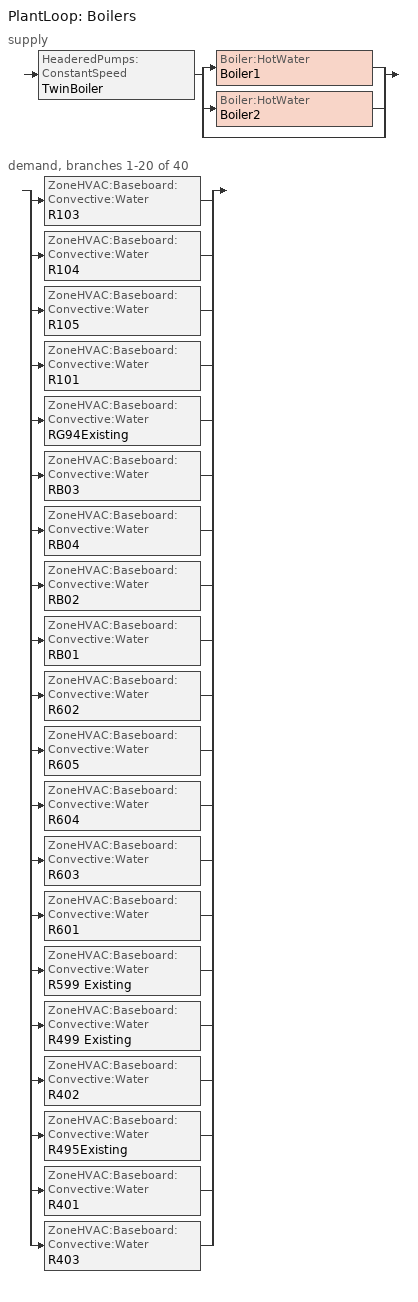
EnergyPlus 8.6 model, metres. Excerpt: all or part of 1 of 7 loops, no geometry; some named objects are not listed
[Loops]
PlantLoop 'Boilers'
 supply: HeaderedPumps:ConstantSpeed 'TwinBoiler' > split
  | Boiler:HotWater 'Boiler1'
  | Boiler:HotWater 'Boiler2'
  | bypass
 demand, branches 1-20 of 40: split
  | ZoneHVAC:Baseboard:Convective:Water 'R103'
  | ZoneHVAC:Baseboard:Convective:Water 'R104'
  | ZoneHVAC:Baseboard:Convective:Water 'R105'
  | ZoneHVAC:Baseboard:Convective:Water 'R101'
  | ZoneHVAC:Baseboard:Convective:Water 'RG94Existing'
  | ZoneHVAC:Baseboard:Convective:Water 'RB03'
  | ZoneHVAC:Baseboard:Convective:Water 'RB04'
  | ZoneHVAC:Baseboard:Convective:Water 'RB02'
  | ZoneHVAC:Baseboard:Convective:Water 'RB01'
  | ZoneHVAC:Baseboard:Convective:Water 'R602'
  | ZoneHVAC:Baseboard:Convective:Water 'R605'
  | ZoneHVAC:Baseboard:Convective:Water 'R604'
  | ZoneHVAC:Baseboard:Convective:Water 'R603'
  | ZoneHVAC:Baseboard:Convective:Water 'R601'
  | ZoneHVAC:Baseboard:Convective:Water 'R599 Existing'
  | ZoneHVAC:Baseboard:Convective:Water 'R499 Existing'
  | ZoneHVAC:Baseboard:Convective:Water 'R402'
  | ZoneHVAC:Baseboard:Convective:Water 'R495Existing'
  | ZoneHVAC:Baseboard:Convective:Water 'R401'
  | ZoneHVAC:Baseboard:Convective:Water 'R403'
[DesignSpecification:OutdoorAir]
DesignOutdoorAir_Office; DesignOutdoorAir_Circulation: Sum, 0, 0, 0, 4, OutAirFlowRateSched
DesignOutdoorAir_Lavatory; DesignOutdoorAir_Server: Sum, 0, 0, 0, 10, OutAirFlowRateSched
[DesignSpecification:ZoneAirDistribution]
Thermal Zone: 107 Disabled WC Design Spec Zone Air Dist; Thermal Zone: 108 Shower Design Spec Zone Air Dist; Thermal Zone: 109 Male WC Design Spec Zone Air Dist; Thermal Zone: 111 Female WC Design Spec Zone Air Dist; Thermal Zone: 414 Office Design Spec Zone Air Dist; Thermal Zone: 415 Office Design Spec Zone Air Dist; Thermal Zone: 495 Lift Core Design Spec Zone Air Dist; Thermal Zone: 497C Circ Design Spec Zone Air Dist; Thermal Zone: 499 Lift Core Design Spec Zone Air Dist; Thermal Zone: 599 Stair B Design Spec Zone Air Dist; Thermal Zone: 607 Female WC Design Spec Zone Air Dist; Thermal Zone: 608 Male WC Design Spec Zone Air Dist; Thermal Zone: 609 Shower Design Spec Zone Air Dist; Thermal Zone: 610 Disabled WC Design Spec Zone Air Dist; Thermal Zone: 692 Circulation Design Spec Zone Air Dist; Thermal Zone: G94 Lift Core Design Spec Zone Air Dist; Thermal Zone: LG18 Male WC Design Spec Zone Air Dist; Thermal Zone: LG19 Female WC Design Spec Zone Air Dist; Thermal Zone: LG20 Shower Design Spec Zone Air Dist; Thermal Zone: LG98 Circulation Design Spec Zone Air Dist: 1, 1
[Sizing:Zone]
Thermal Zone: 107 Disabled WC: SupplyAirTemperature, 14, 11.11, SupplyAirTemperature, 40, 11.11, 0.0085, 0.008, DesignOutdoorAir_Lavatory, , , DesignDay, 0, 0.000762, 0, 0, DesignDay, 0, 0.002032, 0.141576, 0.3, Thermal Zone: 107 Disabled WC Design Spec Zone Air Dist, No
Thermal Zone: 108 Shower: SupplyAirTemperature, 14, 11.11, SupplyAirTemperature, 40, 11.11, 0.0085, 0.008, DesignOutdoorAir_Server, , , DesignDay, 0, 0.000762, 0, 0, DesignDay, 0, 0.002032, 0.141576, 0.3, Thermal Zone: 108 Shower Design Spec Zone Air Dist, No
Thermal Zone: 109 Male WC: SupplyAirTemperature, 14, 11.11, SupplyAirTemperature, 40, 11.11, 0.0085, 0.008, DesignOutdoorAir_Lavatory, , , DesignDay, 0, 0.000762, 0, 0, DesignDay, 0, 0.002032, 0.141576, 0.3, Thermal Zone: 109 Male WC Design Spec Zone Air Dist, No
Thermal Zone: 111 Female WC: SupplyAirTemperature, 14, 11.11, SupplyAirTemperature, 40, 11.11, 0.0085, 0.008, DesignOutdoorAir_Lavatory, , , DesignDay, 0, 0.000762, 0, 0, DesignDay, 0, 0.002032, 0.141576, 0.3, Thermal Zone: 111 Female WC Design Spec Zone Air Dist, No
Thermal Zone: 414 Office: SupplyAirTemperature, 14, 11.11, SupplyAirTemperature, 40, 11.11, 0.0085, 0.008, DesignOutdoorAir_Office, , , DesignDay, 0, 0.000762, 0, 0, DesignDay, 0, 0.002032, 0.141576, 0.3, Thermal Zone: 414 Office Design Spec Zone Air Dist, No
Thermal Zone: 415 Office: SupplyAirTemperature, 14, 11.11, SupplyAirTemperature, 40, 11.11, 0.0085, 0.008, DesignOutdoorAir_Office, , , DesignDay, 0, 0.000762, 0, 0, DesignDay, 0, 0.002032, 0.141576, 0.3, Thermal Zone: 415 Office Design Spec Zone Air Dist, No
Thermal Zone: 495 Lift Core: SupplyAirTemperature, 14, 11.11, SupplyAirTemperature, 40, 11.11, 0.0085, 0.008, DesignOutdoorAir_Circulation, , , DesignDay, 0, 0.000762, 0, 0, DesignDay, 0, 0.002032, 0.141576, 0.3, Thermal Zone: 495 Lift Core Design Spec Zone Air Dist, No
Thermal Zone: 497C Circ: SupplyAirTemperature, 14, 11.11, SupplyAirTemperature, 40, 11.11, 0.0085, 0.008, DesignOutdoorAir_Circulation, , , DesignDay, 0, 0.000762, 0, 0, DesignDay, 0, 0.002032, 0.141576, 0.3, Thermal Zone: 497C Circ Design Spec Zone Air Dist, No
Thermal Zone: 499 Lift Core: SupplyAirTemperature, 14, 11.11, SupplyAirTemperature, 40, 11.11, 0.0085, 0.008, DesignOutdoorAir_Circulation, , , DesignDay, 0, 0.000762, 0, 0, DesignDay, 0, 0.002032, 0.141576, 0.3, Thermal Zone: 499 Lift Core Design Spec Zone Air Dist, No
Thermal Zone: 599 Stair B: SupplyAirTemperature, 14, 11.11, SupplyAirTemperature, 40, 11.11, 0.0085, 0.008, DesignOutdoorAir_Circulation, , , DesignDay, 0, 0.000762, 0, 0, DesignDay, 0, 0.002032, 0.141576, 0.3, Thermal Zone: 599 Stair B Design Spec Zone Air Dist, No
Thermal Zone: 607 Female WC: SupplyAirTemperature, 14, 11.11, SupplyAirTemperature, 40, 11.11, 0.0085, 0.008, DesignOutdoorAir_Lavatory, , , DesignDay, 0, 0.000762, 0, 0, DesignDay, 0, 0.002032, 0.141576, 0.3, Thermal Zone: 607 Female WC Design Spec Zone Air Dist, No
Thermal Zone: 608 Male WC: SupplyAirTemperature, 14, 11.11, SupplyAirTemperature, 40, 11.11, 0.0085, 0.008, DesignOutdoorAir_Lavatory, , , DesignDay, 0, 0.000762, 0, 0, DesignDay, 0, 0.002032, 0.141576, 0.3, Thermal Zone: 608 Male WC Design Spec Zone Air Dist, No
Thermal Zone: 609 Shower: SupplyAirTemperature, 14, 11.11, SupplyAirTemperature, 40, 11.11, 0.0085, 0.008, DesignOutdoorAir_Server, , , DesignDay, 0, 0.000762, 0, 0, DesignDay, 0, 0.002032, 0.141576, 0.3, Thermal Zone: 609 Shower Design Spec Zone Air Dist, No
Thermal Zone: 610 Disabled WC: SupplyAirTemperature, 14, 11.11, SupplyAirTemperature, 40, 11.11, 0.0085, 0.008, DesignOutdoorAir_Lavatory, , , DesignDay, 0, 0.000762, 0, 0, DesignDay, 0, 0.002032, 0.141576, 0.3, Thermal Zone: 610 Disabled WC Design Spec Zone Air Dist, No
Thermal Zone: 692 Circulation: SupplyAirTemperature, 14, 11.11, SupplyAirTemperature, 40, 11.11, 0.0085, 0.008, DesignOutdoorAir_Circulation, , , DesignDay, 0, 0.000762, 0, 0, DesignDay, 0, 0.002032, 0.141576, 0.3, Thermal Zone: 692 Circulation Design Spec Zone Air Dist, No
Thermal Zone: G94 Lift Core: SupplyAirTemperature, 14, 11.11, SupplyAirTemperature, 40, 11.11, 0.0085, 0.008, DesignOutdoorAir_Circulation, , , DesignDay, 0, 0.000762, 0, 0, DesignDay, 0, 0.002032, 0.141576, 0.3, Thermal Zone: G94 Lift Core Design Spec Zone Air Dist, No
Thermal Zone: LG18 Male WC: SupplyAirTemperature, 14, 11.11, SupplyAirTemperature, 40, 11.11, 0.0085, 0.008, DesignOutdoorAir_Lavatory, , , DesignDay, 0, 0.000762, 0, 0, DesignDay, 0, 0.002032, 0.141576, 0.3, Thermal Zone: LG18 Male WC Design Spec Zone Air Dist, No
Thermal Zone: LG19 Female WC: SupplyAirTemperature, 14, 11.11, SupplyAirTemperature, 40, 11.11, 0.0085, 0.008, DesignOutdoorAir_Lavatory, , , DesignDay, 0, 0.000762, 0, 0, DesignDay, 0, 0.002032, 0.141576, 0.3, Thermal Zone: LG19 Female WC Design Spec Zone Air Dist, No
Thermal Zone: LG20 Shower: SupplyAirTemperature, 14, 11.11, SupplyAirTemperature, 40, 11.11, 0.0085, 0.008, DesignOutdoorAir_Server, , , DesignDay, 0, 0.000762, 0, 0, DesignDay, 0, 0.002032, 0.141576, 0.3, Thermal Zone: LG20 Shower Design Spec Zone Air Dist, No
Thermal Zone: LG98 Circulation: SupplyAirTemperature, 14, 11.11, SupplyAirTemperature, 40, 11.11, 0.0085, 0.008, DesignOutdoorAir_Circulation, , , DesignDay, 0, 0.000762, 0, 0, DesignDay, 0, 0.002032, 0.141576, 0.3, Thermal Zone: LG98 Circulation Design Spec Zone Air Dist, No
[Sizing:Plant]
Boilers: Heating, 82, 12, Coincident, 1, None
[ZoneControl:Thermostat]
Thermal Zone: 107 Disabled WC Thermostat: Thermal Zone: 107 Disabled WC, Thermal Zone: 107 Disabled WC Thermostat Schedule, ThermostatSetpoint:DualSetpoint, Thermostat Setpoint Dual Setpoint 12
Thermal Zone: 108 Shower Thermostat: Thermal Zone: 108 Shower, Thermal Zone: 108 Shower Thermostat Schedule, ThermostatSetpoint:DualSetpoint, Thermostat Setpoint Dual Setpoint 15
Thermal Zone: 109 Male WC Thermostat: Thermal Zone: 109 Male WC, Thermal Zone: 109 Male WC Thermostat Schedule, ThermostatSetpoint:DualSetpoint, Thermostat Setpoint Dual Setpoint 13
Thermal Zone: 111 Female WC Thermostat: Thermal Zone: 111 Female WC, Thermal Zone: 111 Female WC Thermostat Schedule, ThermostatSetpoint:DualSetpoint, Thermostat Setpoint Dual Setpoint 14
Thermal Zone: 414 Office Thermostat: Thermal Zone: 414 Office, Thermal Zone: 414 Office Thermostat Schedule, ThermostatSetpoint:DualSetpoint, Thermostat Setpoint Dual Setpoint 68
Thermal Zone: 415 Office Thermostat: Thermal Zone: 415 Office, Thermal Zone: 415 Office Thermostat Schedule, ThermostatSetpoint:DualSetpoint, Thermostat Setpoint Dual Setpoint 69
Thermal Zone: 495 Lift Core Thermostat: Thermal Zone: 495 Lift Core, Thermal Zone: 495 Lift Core Thermostat Schedule, ThermostatSetpoint:DualSetpoint, Thermostat Setpoint Dual Setpoint 73
Thermal Zone: 497C Circ Thermostat: Thermal Zone: 497C Circ, Thermal Zone: 497C Circ Thermostat Schedule, ThermostatSetpoint:DualSetpoint, Thermostat Setpoint Dual Setpoint 74
Thermal Zone: 499 Lift Core Thermostat: Thermal Zone: 499 Lift Core, Thermal Zone: 499 Lift Core Thermostat Schedule, ThermostatSetpoint:DualSetpoint, Thermostat Setpoint Dual Setpoint 75
Thermal Zone: 599 Stair B Thermostat: Thermal Zone: 599 Stair B, Thermal Zone: 599 Stair B Thermostat Schedule, ThermostatSetpoint:DualSetpoint, Thermostat Setpoint Dual Setpoint 94
Thermal Zone: 607 Female WC Thermostat: Thermal Zone: 607 Female WC, Thermal Zone: 607 Female WC Thermostat Schedule, ThermostatSetpoint:DualSetpoint, Thermostat Setpoint Dual Setpoint 98
Thermal Zone: 608 Male WC Thermostat: Thermal Zone: 608 Male WC, Thermal Zone: 608 Male WC Thermostat Schedule, ThermostatSetpoint:DualSetpoint, Thermostat Setpoint Dual Setpoint 99
Thermal Zone: 609 Shower Thermostat: Thermal Zone: 609 Shower, Thermal Zone: 609 Shower Thermostat Schedule, ThermostatSetpoint:DualSetpoint, Thermostat Setpoint Dual Setpoint 100
Thermal Zone: 610 Disabled WC Thermostat: Thermal Zone: 610 Disabled WC, Thermal Zone: 610 Disabled WC Thermostat Schedule, ThermostatSetpoint:DualSetpoint, Thermostat Setpoint Dual Setpoint 101
Thermal Zone: 692 Circulation Thermostat: Thermal Zone: 692 Circulation, Thermal Zone: 692 Circulation Thermostat Schedule, ThermostatSetpoint:DualSetpoint, Thermostat Setpoint Dual Setpoint 109
Thermal Zone: LG18 Male WC Thermostat: Thermal Zone: LG18 Male WC, Thermal Zone: LG18 Male WC Thermostat Schedule, ThermostatSetpoint:DualSetpoint, Thermostat Setpoint Dual Setpoint 136
Thermal Zone: LG19 Female WC Thermostat: Thermal Zone: LG19 Female WC, Thermal Zone: LG19 Female WC Thermostat Schedule, ThermostatSetpoint:DualSetpoint, Thermostat Setpoint Dual Setpoint 139
Thermal Zone: LG20 Shower Thermostat: Thermal Zone: LG20 Shower, Thermal Zone: LG20 Shower Thermostat Schedule, ThermostatSetpoint:DualSetpoint, Thermostat Setpoint Dual Setpoint 140
Thermal Zone: LG98 Circulation Thermostat: Thermal Zone: LG98 Circulation, Thermal Zone: LG98 Circulation Thermostat Schedule, ThermostatSetpoint:DualSetpoint, Thermostat Setpoint Dual Setpoint 141
[ThermostatSetpoint:DualSetpoint]
Thermostat Setpoint Dual Setpoint 12; Thermostat Setpoint Dual Setpoint 13; Thermostat Setpoint Dual Setpoint 14; Thermostat Setpoint Dual Setpoint 98; Thermostat Setpoint Dual Setpoint 99; Thermostat Setpoint Dual Setpoint 136; Thermostat Setpoint Dual Setpoint 139; Thermostat Setpoint Dual Setpoint 140: Lavatory_Heating, NoCooling
Thermostat Setpoint Dual Setpoint 15; Thermostat Setpoint Dual Setpoint 100; Thermostat Setpoint Dual Setpoint 101: Shower_Heating, NoCooling
Thermostat Setpoint Dual Setpoint 68; Thermostat Setpoint Dual Setpoint 69: Office_Heating, NoCooling
Thermostat Setpoint Dual Setpoint 73; Thermostat Setpoint Dual Setpoint 74; Thermostat Setpoint Dual Setpoint 75; Thermostat Setpoint Dual Setpoint 94; Thermostat Setpoint Dual Setpoint 109; Thermostat Setpoint Dual Setpoint 141: Circulation_Heating, NoCooling
[ZoneHVAC:TerminalUnit:VariableRefrigerantFlow]
VRF Zone Terminal 77: Always On Discrete 1, Node 517, Node 518, Autosize, Autosize, Autosize, Autosize, 0, 0, 0, AlwaysOff, DrawThrough, Fan:OnOff, VRF Zone Terminal Fan 79, OutdoorAir:Mixer, VRF Zone Terminal 77 OA Mixer, Coil:Cooling:DX:VariableRefrigerantFlow, VRF Zone Terminal Cooling Coil 79, Coil:Heating:DX:VariableRefrigerantFlow, VRF Zone Terminal Heating Coil 79, 30, 20, 1
VRF Zone Terminal 76: Always On Discrete 1, Node 515, Node 516, Autosize, Autosize, Autosize, Autosize, 0, 0, 0, AlwaysOff, DrawThrough, Fan:OnOff, VRF Zone Terminal Fan 78, OutdoorAir:Mixer, VRF Zone Terminal 76 OA Mixer, Coil:Cooling:DX:VariableRefrigerantFlow, VRF Zone Terminal Cooling Coil 78, Coil:Heating:DX:VariableRefrigerantFlow, VRF Zone Terminal Heating Coil 78, 30, 20, 1
VRF Zone Terminal 75: Always On Discrete 1, Node 513, Node 514, Autosize, Autosize, Autosize, Autosize, 0, 0, 0, AlwaysOff, DrawThrough, Fan:OnOff, VRF Zone Terminal Fan 77, OutdoorAir:Mixer, VRF Zone Terminal 75 OA Mixer, Coil:Cooling:DX:VariableRefrigerantFlow, VRF Zone Terminal Cooling Coil 77, Coil:Heating:DX:VariableRefrigerantFlow, VRF Zone Terminal Heating Coil 77, 30, 20, 1
VRF Zone Terminal 74: Always On Discrete 1, Node 511, Node 512, Autosize, Autosize, Autosize, Autosize, 0, 0, 0, AlwaysOff, DrawThrough, Fan:OnOff, VRF Zone Terminal Fan 76, OutdoorAir:Mixer, VRF Zone Terminal 74 OA Mixer, Coil:Cooling:DX:VariableRefrigerantFlow, VRF Zone Terminal Cooling Coil 76, Coil:Heating:DX:VariableRefrigerantFlow, VRF Zone Terminal Heating Coil 76, 30, 20, 1
FCU108: Always On Discrete 1, Node 786, Node 787, Autosize, Autosize, Autosize, Autosize, 0, 0, 0, AlwaysOff, DrawThrough, Fan:OnOff, VRF Zone Terminal Fan 173, OutdoorAir:Mixer, FCU108 OA Mixer, Coil:Cooling:DX:VariableRefrigerantFlow, VRF Zone Terminal Cooling Coil 173, Coil:Heating:DX:VariableRefrigerantFlow, VRF Zone Terminal Heating Coil 173, 30, 20, 1
FCU107: Always On Discrete 1, Node 788, Node 789, Autosize, Autosize, Autosize, Autosize, 0, 0, 0, AlwaysOff, DrawThrough, Fan:OnOff, VRF Zone Terminal Fan 174, OutdoorAir:Mixer, FCU107 OA Mixer, Coil:Cooling:DX:VariableRefrigerantFlow, VRF Zone Terminal Cooling Coil 174, Coil:Heating:DX:VariableRefrigerantFlow, VRF Zone Terminal Heating Coil 174, 30, 20, 1
VRF Zone Terminal 73: Always On Discrete 1, Node 509, Node 510, Autosize, Autosize, Autosize, Autosize, 0, 0, 0, Always On Discrete, DrawThrough, Fan:OnOff, VRF Zone Terminal Fan 75, OutdoorAir:Mixer, VRF Zone Terminal 73 OA Mixer, Coil:Cooling:DX:VariableRefrigerantFlow, VRF Zone Terminal Cooling Coil 75, Coil:Heating:DX:VariableRefrigerantFlow, VRF Zone Terminal Heating Coil 75, 30, 20, 1
VRF Zone Terminal 72: Always On Discrete 1, Node 507, Node 508, Autosize, Autosize, Autosize, Autosize, 0, 0, 0, AlwaysOff, DrawThrough, Fan:OnOff, VRF Zone Terminal Fan 74, OutdoorAir:Mixer, VRF Zone Terminal 72 OA Mixer, Coil:Cooling:DX:VariableRefrigerantFlow, VRF Zone Terminal Cooling Coil 74, Coil:Heating:DX:VariableRefrigerantFlow, VRF Zone Terminal Heating Coil 74, 30, 20, 1
VRF Zone Terminal 68: Always On Discrete 1, Node 499, Node 500, Autosize, Autosize, Autosize, Autosize, 0, 0, 0, AlwaysOff, DrawThrough, Fan:OnOff, VRF Zone Terminal Fan 70, OutdoorAir:Mixer, VRF Zone Terminal 68 OA Mixer, Coil:Cooling:DX:VariableRefrigerantFlow, VRF Zone Terminal Cooling Coil 70, Coil:Heating:DX:VariableRefrigerantFlow, VRF Zone Terminal Heating Coil 70, 30, 20, 1
VRF Zone Terminal 69: Always On Discrete 1, Node 501, Node 502, Autosize, Autosize, Autosize, Autosize, 0, 0, 0, AlwaysOff, DrawThrough, Fan:OnOff, VRF Zone Terminal Fan 71, OutdoorAir:Mixer, VRF Zone Terminal 69 OA Mixer, Coil:Cooling:DX:VariableRefrigerantFlow, VRF Zone Terminal Cooling Coil 71, Coil:Heating:DX:VariableRefrigerantFlow, VRF Zone Terminal Heating Coil 71, 30, 20, 1
VRF Zone Terminal 70: Always On Discrete 1, Node 503, Node 504, Autosize, Autosize, Autosize, Autosize, 0, 0, 0, AlwaysOff, DrawThrough, Fan:OnOff, VRF Zone Terminal Fan 72, OutdoorAir:Mixer, VRF Zone Terminal 70 OA Mixer, Coil:Cooling:DX:VariableRefrigerantFlow, VRF Zone Terminal Cooling Coil 72, Coil:Heating:DX:VariableRefrigerantFlow, VRF Zone Terminal Heating Coil 72, 30, 20, 1
VRF Zone Terminal 71: Always On Discrete 1, Node 505, Node 506, Autosize, Autosize, Autosize, Autosize, 0, 0, 0, Always On Discrete, DrawThrough, Fan:OnOff, VRF Zone Terminal Fan 73, OutdoorAir:Mixer, VRF Zone Terminal 71 OA Mixer, Coil:Cooling:DX:VariableRefrigerantFlow, VRF Zone Terminal Cooling Coil 73, Coil:Heating:DX:VariableRefrigerantFlow, VRF Zone Terminal Heating Coil 73, 30, 20, 1
FCU107 4: Always On Discrete 1, Node 714, Node 717, Autosize, Autosize, Autosize, Autosize, 0, 0, 0, AlwaysOff, DrawThrough, Fan:OnOff, VRF Zone Terminal Fan 220, OutdoorAir:Mixer, FCU107 4 OA Mixer, Coil:Cooling:DX:VariableRefrigerantFlow, VRF Zone Terminal Cooling Coil 220, Coil:Heating:DX:VariableRefrigerantFlow, VRF Zone Terminal Heating Coil 220, 30, 20, 1
FCU107 5: Always On Discrete 1, Node 718, Node 719, Autosize, Autosize, Autosize, Autosize, 0, 0, 0, AlwaysOff, DrawThrough, Fan:OnOff, VRF Zone Terminal Fan 221, OutdoorAir:Mixer, FCU107 5 OA Mixer, Coil:Cooling:DX:VariableRefrigerantFlow, VRF Zone Terminal Cooling Coil 221, Coil:Heating:DX:VariableRefrigerantFlow, VRF Zone Terminal Heating Coil 221, 30, 20, 1
VRF Zone Terminal 119: Always On Discrete 1, Node 601, Node 602, Autosize, Autosize, Autosize, Autosize, 0, 0, 0, AlwaysOff, DrawThrough, Fan:OnOff, VRF Zone Terminal Fan 121, OutdoorAir:Mixer, VRF Zone Terminal 119 OA Mixer, Coil:Cooling:DX:VariableRefrigerantFlow, VRF Zone Terminal Cooling Coil 121, Coil:Heating:DX:VariableRefrigerantFlow, VRF Zone Terminal Heating Coil 121, 30, 20, 1
VRF Zone Terminal 120: Always On Discrete 1, Node 603, Node 604, Autosize, Autosize, Autosize, Autosize, 0, 0, 0, AlwaysOff, DrawThrough, Fan:OnOff, VRF Zone Terminal Fan 122, OutdoorAir:Mixer, VRF Zone Terminal 120 OA Mixer, Coil:Cooling:DX:VariableRefrigerantFlow, VRF Zone Terminal Cooling Coil 122, Coil:Heating:DX:VariableRefrigerantFlow, VRF Zone Terminal Heating Coil 122, 30, 20, 1
VRF Zone Terminal 121: Always On Discrete 1, Node 605, Node 606, Autosize, Autosize, Autosize, Autosize, 0, 0, 0, AlwaysOff, DrawThrough, Fan:OnOff, VRF Zone Terminal Fan 123, OutdoorAir:Mixer, VRF Zone Terminal 121 OA Mixer, Coil:Cooling:DX:VariableRefrigerantFlow, VRF Zone Terminal Cooling Coil 123, Coil:Heating:DX:VariableRefrigerantFlow, VRF Zone Terminal Heating Coil 123, 30, 20, 1
VRF Zone Terminal 122: Always On Discrete 1, Node 607, Node 608, Autosize, Autosize, Autosize, Autosize, 0, 0, 0, AlwaysOff, DrawThrough, Fan:OnOff, VRF Zone Terminal Fan 124, OutdoorAir:Mixer, VRF Zone Terminal 122 OA Mixer, Coil:Cooling:DX:VariableRefrigerantFlow, VRF Zone Terminal Cooling Coil 124, Coil:Heating:DX:VariableRefrigerantFlow, VRF Zone Terminal Heating Coil 124, 30, 20, 1
VRF Zone Terminal 123: Always On Discrete 1, Node 609, Node 610, Autosize, Autosize, Autosize, Autosize, 0, 0, 0, AlwaysOff, DrawThrough, Fan:OnOff, VRF Zone Terminal Fan 125, OutdoorAir:Mixer, VRF Zone Terminal 123 OA Mixer, Coil:Cooling:DX:VariableRefrigerantFlow, VRF Zone Terminal Cooling Coil 125, Coil:Heating:DX:VariableRefrigerantFlow, VRF Zone Terminal Heating Coil 125, 30, 20, 1
VRF Zone Terminal 124: Always On Discrete 1, Node 611, Node 612, Autosize, Autosize, Autosize, Autosize, 0, 0, 0, AlwaysOff, DrawThrough, Fan:OnOff, VRF Zone Terminal Fan 126, OutdoorAir:Mixer, VRF Zone Terminal 124 OA Mixer, Coil:Cooling:DX:VariableRefrigerantFlow, VRF Zone Terminal Cooling Coil 126, Coil:Heating:DX:VariableRefrigerantFlow, VRF Zone Terminal Heating Coil 126, 30, 20, 1
VRF Zone Terminal 125: Always On Discrete 1, Node 613, Node 614, Autosize, Autosize, Autosize, Autosize, 0, 0, 0, AlwaysOff, DrawThrough, Fan:OnOff, VRF Zone Terminal Fan 127, OutdoorAir:Mixer, VRF Zone Terminal 125 OA Mixer, Coil:Cooling:DX:VariableRefrigerantFlow, VRF Zone Terminal Cooling Coil 127, Coil:Heating:DX:VariableRefrigerantFlow, VRF Zone Terminal Heating Coil 127, 30, 20, 1
VRF Zone Terminal 126: Always On Discrete 1, Node 615, Node 616, Autosize, Autosize, Autosize, Autosize, 0, 0, 0, AlwaysOff, DrawThrough, Fan:OnOff, VRF Zone Terminal Fan 128, OutdoorAir:Mixer, VRF Zone Terminal 126 OA Mixer, Coil:Cooling:DX:VariableRefrigerantFlow, VRF Zone Terminal Cooling Coil 128, Coil:Heating:DX:VariableRefrigerantFlow, VRF Zone Terminal Heating Coil 128, 30, 20, 1
VRF Zone Terminal 127: Always On Discrete 1, Node 617, Node 618, Autosize, Autosize, Autosize, Autosize, 0, 0, 0, AlwaysOff, DrawThrough, Fan:OnOff, VRF Zone Terminal Fan 129, OutdoorAir:Mixer, VRF Zone Terminal 127 OA Mixer, Coil:Cooling:DX:VariableRefrigerantFlow, VRF Zone Terminal Cooling Coil 129, Coil:Heating:DX:VariableRefrigerantFlow, VRF Zone Terminal Heating Coil 129, 30, 20, 1
VRF Zone Terminal 128: Always On Discrete 1, Node 619, Node 620, Autosize, Autosize, Autosize, Autosize, 0, 0, 0, AlwaysOff, DrawThrough, Fan:OnOff, VRF Zone Terminal Fan 130, OutdoorAir:Mixer, VRF Zone Terminal 128 OA Mixer, Coil:Cooling:DX:VariableRefrigerantFlow, VRF Zone Terminal Cooling Coil 130, Coil:Heating:DX:VariableRefrigerantFlow, VRF Zone Terminal Heating Coil 130, 30, 20, 1
VRF Zone Terminal 129: Always On Discrete 1, Node 621, Node 622, Autosize, Autosize, Autosize, Autosize, 0, 0, 0, AlwaysOff, DrawThrough, Fan:OnOff, VRF Zone Terminal Fan 131, OutdoorAir:Mixer, VRF Zone Terminal 129 OA Mixer, Coil:Cooling:DX:VariableRefrigerantFlow, VRF Zone Terminal Cooling Coil 131, Coil:Heating:DX:VariableRefrigerantFlow, VRF Zone Terminal Heating Coil 131, 30, 20, 1
VRF Zone Terminal 130: Always On Discrete 1, Node 623, Node 624, Autosize, Autosize, Autosize, Autosize, 0, 0, 0, AlwaysOff, DrawThrough, Fan:OnOff, VRF Zone Terminal Fan 132, OutdoorAir:Mixer, VRF Zone Terminal 130 OA Mixer, Coil:Cooling:DX:VariableRefrigerantFlow, VRF Zone Terminal Cooling Coil 132, Coil:Heating:DX:VariableRefrigerantFlow, VRF Zone Terminal Heating Coil 132, 30, 20, 1
VRF Zone Terminal 131: Always On Discrete 1, Node 625, Node 626, Autosize, Autosize, Autosize, Autosize, 0, 0, 0, AlwaysOff, DrawThrough, Fan:OnOff, VRF Zone Terminal Fan 133, OutdoorAir:Mixer, VRF Zone Terminal 131 OA Mixer, Coil:Cooling:DX:VariableRefrigerantFlow, VRF Zone Terminal Cooling Coil 133, Coil:Heating:DX:VariableRefrigerantFlow, VRF Zone Terminal Heating Coil 133, 30, 20, 1
VRF Zone Terminal 132: Always On Discrete 1, Node 627, Node 628, Autosize, Autosize, Autosize, Autosize, 0, 0, 0, AlwaysOff, DrawThrough, Fan:OnOff, VRF Zone Terminal Fan 134, OutdoorAir:Mixer, VRF Zone Terminal 132 OA Mixer, Coil:Cooling:DX:VariableRefrigerantFlow, VRF Zone Terminal Cooling Coil 134, Coil:Heating:DX:VariableRefrigerantFlow, VRF Zone Terminal Heating Coil 134, 30, 20, 1
VRF Zone Terminal 133: Always On Discrete 1, Node 629, Node 630, Autosize, Autosize, Autosize, Autosize, 0, 0, 0, AlwaysOff, DrawThrough, Fan:OnOff, VRF Zone Terminal Fan 135, OutdoorAir:Mixer, VRF Zone Terminal 133 OA Mixer, Coil:Cooling:DX:VariableRefrigerantFlow, VRF Zone Terminal Cooling Coil 135, Coil:Heating:DX:VariableRefrigerantFlow, VRF Zone Terminal Heating Coil 135, 30, 20, 1
VRF Zone Terminal 134: Always On Discrete 1, Node 631, Node 632, Autosize, Autosize, Autosize, Autosize, 0, 0, 0, AlwaysOff, DrawThrough, Fan:OnOff, VRF Zone Terminal Fan 136, OutdoorAir:Mixer, VRF Zone Terminal 134 OA Mixer, Coil:Cooling:DX:VariableRefrigerantFlow, VRF Zone Terminal Cooling Coil 136, Coil:Heating:DX:VariableRefrigerantFlow, VRF Zone Terminal Heating Coil 136, 30, 20, 1
VRF Zone Terminal 135: Always On Discrete 1, Node 633, Node 634, Autosize, Autosize, Autosize, Autosize, 0, 0, 0, AlwaysOff, DrawThrough, Fan:OnOff, VRF Zone Terminal Fan 137, OutdoorAir:Mixer, VRF Zone Terminal 135 OA Mixer, Coil:Cooling:DX:VariableRefrigerantFlow, VRF Zone Terminal Cooling Coil 137, Coil:Heating:DX:VariableRefrigerantFlow, VRF Zone Terminal Heating Coil 137, 30, 20, 1
VRF Zone Terminal 136: Always On Discrete 1, Node 635, Node 636, Autosize, Autosize, Autosize, Autosize, 0, 0, 0, AlwaysOff, DrawThrough, Fan:OnOff, VRF Zone Terminal Fan 138, OutdoorAir:Mixer, VRF Zone Terminal 136 OA Mixer, Coil:Cooling:DX:VariableRefrigerantFlow, VRF Zone Terminal Cooling Coil 138, Coil:Heating:DX:VariableRefrigerantFlow, VRF Zone Terminal Heating Coil 138, 30, 20, 1
VRF Zone Terminal 137: Always On Discrete 1, Node 637, Node 638, Autosize, Autosize, Autosize, Autosize, 0, 0, 0, AlwaysOff, DrawThrough, Fan:OnOff, VRF Zone Terminal Fan 139, OutdoorAir:Mixer, VRF Zone Terminal 137 OA Mixer, Coil:Cooling:DX:VariableRefrigerantFlow, VRF Zone Terminal Cooling Coil 139, Coil:Heating:DX:VariableRefrigerantFlow, VRF Zone Terminal Heating Coil 139, 30, 20, 1
VRF Zone Terminal 138: Always On Discrete 1, Node 639, Node 640, Autosize, Autosize, Autosize, Autosize, 0, 0, 0, AlwaysOff, DrawThrough, Fan:OnOff, VRF Zone Terminal Fan 140, OutdoorAir:Mixer, VRF Zone Terminal 138 OA Mixer, Coil:Cooling:DX:VariableRefrigerantFlow, VRF Zone Terminal Cooling Coil 140, Coil:Heating:DX:VariableRefrigerantFlow, VRF Zone Terminal Heating Coil 140, 30, 20, 1
VRF Zone Terminal: Always On Discrete 1, Node 395, Node 396, Autosize, Autosize, Autosize, Autosize, 0, 0, 0, AlwaysOff, DrawThrough, Fan:OnOff, VRF Zone Terminal Fan, OutdoorAir:Mixer, VRF Zone Terminal OA Mixer, Coil:Cooling:DX:VariableRefrigerantFlow, VRF Zone Terminal Cooling Coil, Coil:Heating:DX:VariableRefrigerantFlow, VRF Zone Terminal Heating Coil, 30, 20, 1
VRF Zone Terminal 13: Always On Discrete 1, Node 411, Node 412, Autosize, Autosize, Autosize, Autosize, 0, 0, 0, AlwaysOff, DrawThrough, Fan:OnOff, VRF Zone Terminal Fan 15, OutdoorAir:Mixer, VRF Zone Terminal 13 OA Mixer, Coil:Cooling:DX:VariableRefrigerantFlow, VRF Zone Terminal Cooling Coil 15, Coil:Heating:DX:VariableRefrigerantFlow, VRF Zone Terminal Heating Coil 15, 30, 20, 1
VRF Zone Terminal 201: Always On Discrete 1, Node 397, Node 398, Autosize, Autosize, Autosize, Autosize, 0, 0, 0, AlwaysOff, DrawThrough, Fan:OnOff, VRF Zone Terminal Fan 224, OutdoorAir:Mixer, VRF Zone Terminal 201 OA Mixer, Coil:Cooling:DX:VariableRefrigerantFlow, VRF Zone Terminal Cooling Coil 224, Coil:Heating:DX:VariableRefrigerantFlow, VRF Zone Terminal Heating Coil 224, 30, 20, 1
VRF Zone Terminal 167: Always On Discrete 1, Node 796, Node 797, Autosize, Autosize, Autosize, Autosize, 0, 0, 0, AlwaysOff, DrawThrough, Fan:OnOff, VRF Zone Terminal Fan 178, OutdoorAir:Mixer, VRF Zone Terminal 167 OA Mixer, Coil:Cooling:DX:VariableRefrigerantFlow, VRF Zone Terminal Cooling Coil 178, Coil:Heating:DX:VariableRefrigerantFlow, VRF Zone Terminal Heating Coil 178, 30, 20, 1
VRF Zone Terminal 15: Always On Discrete 1, Node 415, Node 416, Autosize, Autosize, Autosize, Autosize, 0, 0, 0, AlwaysOff, DrawThrough, Fan:OnOff, VRF Zone Terminal Fan 17, OutdoorAir:Mixer, VRF Zone Terminal 15 OA Mixer, Coil:Cooling:DX:VariableRefrigerantFlow, VRF Zone Terminal Cooling Coil 17, Coil:Heating:DX:VariableRefrigerantFlow, VRF Zone Terminal Heating Coil 17, 30, 20, 1
VRF Zone Terminal 168: Always On Discrete 1, Node 798, Node 799, Autosize, Autosize, Autosize, Autosize, 0, 0, 0, AlwaysOff, DrawThrough, Fan:OnOff, VRF Zone Terminal Fan 179, OutdoorAir:Mixer, VRF Zone Terminal 168 OA Mixer, Coil:Cooling:DX:VariableRefrigerantFlow, VRF Zone Terminal Cooling Coil 179, Coil:Heating:DX:VariableRefrigerantFlow, VRF Zone Terminal Heating Coil 179, 30, 20, 1
VRF Zone Terminal 16: Always On Discrete 1, Node 417, Node 418, Autosize, Autosize, Autosize, Autosize, 0, 0, 0, AlwaysOff, DrawThrough, Fan:OnOff, VRF Zone Terminal Fan 18, OutdoorAir:Mixer, VRF Zone Terminal 16 OA Mixer, Coil:Cooling:DX:VariableRefrigerantFlow, VRF Zone Terminal Cooling Coil 18, Coil:Heating:DX:VariableRefrigerantFlow, VRF Zone Terminal Heating Coil 18, 30, 20, 1
VRF Zone Terminal 169: Always On Discrete 1, Node 800, Node 801, Autosize, Autosize, Autosize, Autosize, 0, 0, 0, AlwaysOff, DrawThrough, Fan:OnOff, VRF Zone Terminal Fan 180, OutdoorAir:Mixer, VRF Zone Terminal 169 OA Mixer, Coil:Cooling:DX:VariableRefrigerantFlow, VRF Zone Terminal Cooling Coil 180, Coil:Heating:DX:VariableRefrigerantFlow, VRF Zone Terminal Heating Coil 180, 30, 20, 1
VRF Zone Terminal 200: Always On Discrete 1, Node 329, Node 330, Autosize, Autosize, Autosize, Autosize, 0, 0, 0, AlwaysOff, DrawThrough, Fan:OnOff, VRF Zone Terminal Fan 223, OutdoorAir:Mixer, VRF Zone Terminal 200 OA Mixer, Coil:Cooling:DX:VariableRefrigerantFlow, VRF Zone Terminal Cooling Coil 223, Coil:Heating:DX:VariableRefrigerantFlow, VRF Zone Terminal Heating Coil 223, 30, 20, 1
VRF Zone Terminal 17: Always On Discrete 1, Node 419, Node 420, Autosize, Autosize, Autosize, Autosize, 0, 0, 0, AlwaysOff, DrawThrough, Fan:OnOff, VRF Zone Terminal Fan 19, OutdoorAir:Mixer, VRF Zone Terminal 17 OA Mixer, Coil:Cooling:DX:VariableRefrigerantFlow, VRF Zone Terminal Cooling Coil 19, Coil:Heating:DX:VariableRefrigerantFlow, VRF Zone Terminal Heating Coil 19, 30, 20, 1
VRF Zone Terminal 170: Always On Discrete 1, Node 802, Node 803, Autosize, Autosize, Autosize, Autosize, 0, 0, 0, AlwaysOff, DrawThrough, Fan:OnOff, VRF Zone Terminal Fan 181, OutdoorAir:Mixer, VRF Zone Terminal 170 OA Mixer, Coil:Cooling:DX:VariableRefrigerantFlow, VRF Zone Terminal Cooling Coil 181, Coil:Heating:DX:VariableRefrigerantFlow, VRF Zone Terminal Heating Coil 181, 30, 20, 1
VRF Zone Terminal 171: Always On Discrete 1, Node 804, Node 805, Autosize, Autosize, Autosize, Autosize, 0, 0, 0, AlwaysOff, DrawThrough, Fan:OnOff, VRF Zone Terminal Fan 182, OutdoorAir:Mixer, VRF Zone Terminal 171 OA Mixer, Coil:Cooling:DX:VariableRefrigerantFlow, VRF Zone Terminal Cooling Coil 182, Coil:Heating:DX:VariableRefrigerantFlow, VRF Zone Terminal Heating Coil 182, 30, 20, 1
VRF Zone Terminal 178: Always On Discrete 1, Node 818, Node 819, Autosize, Autosize, Autosize, Autosize, 0, 0, 0, AlwaysOff, DrawThrough, Fan:OnOff, VRF Zone Terminal Fan 189, OutdoorAir:Mixer, VRF Zone Terminal 178 OA Mixer, Coil:Cooling:DX:VariableRefrigerantFlow, VRF Zone Terminal Cooling Coil 189, Coil:Heating:DX:VariableRefrigerantFlow, VRF Zone Terminal Heating Coil 189, 30, 20, 1
VRF Zone Terminal 139: Always On Discrete 1, Node 641, Node 642, Autosize, Autosize, Autosize, Autosize, 0, 0, 0, AlwaysOff, DrawThrough, Fan:OnOff, VRF Zone Terminal Fan 141, OutdoorAir:Mixer, VRF Zone Terminal 139 OA Mixer, Coil:Cooling:DX:VariableRefrigerantFlow, VRF Zone Terminal Cooling Coil 141, Coil:Heating:DX:VariableRefrigerantFlow, VRF Zone Terminal Heating Coil 141, 30, 20, 1
VRF Zone Terminal 140: Always On Discrete 1, Node 643, Node 644, Autosize, Autosize, Autosize, Autosize, 0, 0, 0, AlwaysOff, DrawThrough, Fan:OnOff, VRF Zone Terminal Fan 142, OutdoorAir:Mixer, VRF Zone Terminal 140 OA Mixer, Coil:Cooling:DX:VariableRefrigerantFlow, VRF Zone Terminal Cooling Coil 142, Coil:Heating:DX:VariableRefrigerantFlow, VRF Zone Terminal Heating Coil 142, 30, 20, 1
[ZoneHVAC:Baseboard:Convective:Water]
R104: Always On Discrete 1, Node 282, Node 283, HeatingDesignCapacity, Autosize, 0, 0.8, Autosize, Autosize, 0.001
R105: Always On Discrete 1, Node 331, Node 332, HeatingDesignCapacity, Autosize, 0, 0.8, Autosize, Autosize, 0.001
R103: Always On Discrete 1, Node 306, Node 309, HeatingDesignCapacity, Autosize, 0, 0.8, Autosize, Autosize, 0.001
R101: Always On Discrete 1, Node 333, Node 334, HeatingDesignCapacity, Autosize, 0, 0.8, Autosize, Autosize, 0.001
R403: Always On Discrete 1, Node 684, Node 743, HeatingDesignCapacity, Autosize, 0, 0.8, Autosize, Autosize, 0.001
R401: Always On Discrete 1, Node 300, Node 683, HeatingDesignCapacity, Autosize, 0, 0.8, Autosize, Autosize, 0.001
R495Existing: Always On Discrete 1, Node 298, Node 299, HeatingDesignCapacity, Autosize, 0, 0.8, Autosize, Autosize, 0.001
R402: Always On Discrete 1, Node 296, Node 297, HeatingDesignCapacity, Autosize, 0, 0.8, Autosize, Autosize, 0.001
R499 Existing: Always On Discrete 1, Node 294, Node 295, HeatingDesignCapacity, Autosize, 0, 0.8, Autosize, Autosize, 0.001
R599 Existing: Always On Discrete 1, Node 292, Node 293, HeatingDesignCapacity, Autosize, 0, 0.8, Autosize, Autosize, 0.001
R601: Always On Discrete 1, Node 290, Node 291, HeatingDesignCapacity, Autosize, 0, 0.8, Autosize, Autosize, 0.001
R603: Always On Discrete 1, Node 288, Node 289, HeatingDesignCapacity, Autosize, 0, 0.8, Autosize, Autosize, 0.001
R604: Always On Discrete 1, Node 284, Node 285, HeatingDesignCapacity, Autosize, 0, 0.8, Autosize, Autosize, 0.001
R605: Always On Discrete 1, Node 280, Node 281, HeatingDesignCapacity, Autosize, 0, 0.8, Autosize, Autosize, 0.001
R602: Always On Discrete 1, Node 278, Node 279, HeatingDesignCapacity, Autosize, 0, 0.8, Autosize, Autosize, 0.001
RG94Existing: Always On Discrete 1, Node 252, Node 253, HeatingDesignCapacity, Autosize, 0, 0.8, Autosize, Autosize, 0.001
RB01: Always On Discrete 1, Node 276, Node 277, HeatingDesignCapacity, Autosize, 0, 0.8, Autosize, Autosize, 0.001
RB02: Always On Discrete 1, Node 274, Node 275, HeatingDesignCapacity, Autosize, 0, 0.8, Autosize, Autosize, 0.001
RB04: Always On Discrete 1, Node 272, Node 273, HeatingDesignCapacity, Autosize, 0, 0.8, Autosize, Autosize, 0.001
RB03: Always On Discrete 1, Node 270, Node 271, HeatingDesignCapacity, Autosize, 0, 0.8, Autosize, Autosize, 0.001
[Zone equipment]
Thermal Zone: 107 Disabled WC: R104
Thermal Zone: 108 Shower: R105
Thermal Zone: 109 Male WC: R103
Thermal Zone: 111 Female WC: R101
Thermal Zone: 414 Office: R403
Thermal Zone: 415 Office: R401
Thermal Zone: 495 Lift Core: R495Existing
Thermal Zone: 497C Circ: R402
Thermal Zone: 499 Lift Core: R499 Existing
Thermal Zone: 599 Stair B: R599 Existing
Thermal Zone: 607 Female WC: R601
Thermal Zone: 608 Male WC: R603
Thermal Zone: 609 Shower: R604
Thermal Zone: 610 Disabled WC: R605
Thermal Zone: 692 Circulation: R602
Thermal Zone: G94 Lift Core: RG94Existing
Thermal Zone: LG18 Male WC: RB01, TX7WW nr1
Thermal Zone: LG19 Female WC: RB02, TX9WW nr2
Thermal Zone: LG20 Shower: RB04
Thermal Zone: LG98 Circulation: RB03
[Fan:ZoneExhaust]
TX7WW nr1: , 0.606842, 150, 0.134, Node 649, Node 650, General, 7to7_Extract, Decoupled, , BalancedExhaustExtract
TX9WW nr2: , 0.606842, 150, 0.22, Node 673, Node 674, General, 7to7_Extract, Decoupled, , BalancedExhaustExtract
[HeaderedPumps:ConstantSpeed]
TwinBoiler: Node 301, Node 312, 0.001, 2, Sequential, 115000, Autosize, 0.9, 0, Continuous, , Thermal Zone: LG90 PlantRoom, 0.1
[Boiler:HotWater]
Boiler1: NaturalGas, 40000, 0.925253, LeavingBoiler, Boiler Efficiency, 82, Autosize, 0, 1, 1, Node 307, Node 311, 99, LeavingSetpointModulated, 0, 1
Boiler2: NaturalGas, 40000, 0.93904, LeavingBoiler, Boiler Efficiency, 82, Autosize, 0, 1, 1, Node 303, Node 310, 99, LeavingSetpointModulated, 0, 1
[PlantLoop]
Boilers: Water, , Boilers Operation Schemes, Node 302, 100, 0, Autosize, 0, Autocalculate, Node 301, Node 302, Boilers Supply Branches, Boilers Supply Connector List, Node 304, Node 305, Boilers Demand Branches, Boilers Demand Connector List, Optimal
[PlantEquipmentList]
Boilers Heating Equipment List: Boiler:HotWater, Boiler1, Boiler:HotWater, Boiler2
[PlantEquipmentOperation:HeatingLoad]
Boilers Heating Operation Scheme: 0, 1e+09, Boilers Heating Equipment List
[PlantEquipmentOperationSchemes]
Boilers Operation Schemes: PlantEquipmentOperation:HeatingLoad, Boilers Heating Operation Scheme, Always On Discrete
[SetpointManager:Scheduled]
Scheduled HW Temp: Temperature, HotWaterTemp, Node 302
[Schedule:Compact]
Thermal Zone: 107 Disabled WC Thermostat Schedule: Thermal Zone: 107 Disabled WC Thermostat Schedule Type Limits, Through: 12/31, For: AllDays, Until: 24:00, 4
Thermal Zone: 108 Shower Thermostat Schedule: Thermal Zone: 108 Shower Thermostat Schedule Type Limits, Through: 12/31, For: AllDays, Until: 24:00, 4
Thermal Zone: 109 Male WC Thermostat Schedule: Thermal Zone: 109 Male WC Thermostat Schedule Type Limits, Through: 12/31, For: AllDays, Until: 24:00, 4
Thermal Zone: 111 Female WC Thermostat Schedule: Thermal Zone: 111 Female WC Thermostat Schedule Type Limits, Through: 12/31, For: AllDays, Until: 24:00, 4
Thermal Zone: 414 Office Thermostat Schedule: Thermal Zone: 414 Office Thermostat Schedule Type Limits, Through: 12/31, For: AllDays, Until: 24:00, 4
Thermal Zone: 415 Office Thermostat Schedule: Thermal Zone: 415 Office Thermostat Schedule Type Limits, Through: 12/31, For: AllDays, Until: 24:00, 4
Thermal Zone: 495 Lift Core Thermostat Schedule: Thermal Zone: 495 Lift Core Thermostat Schedule Type Limits, Through: 12/31, For: AllDays, Until: 24:00, 4
Thermal Zone: 497C Circ Thermostat Schedule: Thermal Zone: 497C Circ Thermostat Schedule Type Limits, Through: 12/31, For: AllDays, Until: 24:00, 4
Thermal Zone: 499 Lift Core Thermostat Schedule: Thermal Zone: 499 Lift Core Thermostat Schedule Type Limits, Through: 12/31, For: AllDays, Until: 24:00, 4
Thermal Zone: 599 Stair B Thermostat Schedule: Thermal Zone: 599 Stair B Thermostat Schedule Type Limits, Through: 12/31, For: AllDays, Until: 24:00, 4
Thermal Zone: 607 Female WC Thermostat Schedule: Thermal Zone: 607 Female WC Thermostat Schedule Type Limits, Through: 12/31, For: AllDays, Until: 24:00, 4
Thermal Zone: 608 Male WC Thermostat Schedule: Thermal Zone: 608 Male WC Thermostat Schedule Type Limits, Through: 12/31, For: AllDays, Until: 24:00, 4
Thermal Zone: 609 Shower Thermostat Schedule: Thermal Zone: 609 Shower Thermostat Schedule Type Limits, Through: 12/31, For: AllDays, Until: 24:00, 4
Thermal Zone: 610 Disabled WC Thermostat Schedule: Thermal Zone: 610 Disabled WC Thermostat Schedule Type Limits, Through: 12/31, For: AllDays, Until: 24:00, 4
Thermal Zone: 692 Circulation Thermostat Schedule: Thermal Zone: 692 Circulation Thermostat Schedule Type Limits, Through: 12/31, For: AllDays, Until: 24:00, 4
Thermal Zone: LG18 Male WC Thermostat Schedule: Thermal Zone: LG18 Male WC Thermostat Schedule Type Limits, Through: 12/31, For: AllDays, Until: 24:00, 4
Thermal Zone: LG19 Female WC Thermostat Schedule: Thermal Zone: LG19 Female WC Thermostat Schedule Type Limits, Through: 12/31, For: AllDays, Until: 24:00, 4
Thermal Zone: LG20 Shower Thermostat Schedule: Thermal Zone: LG20 Shower Thermostat Schedule Type Limits, Through: 12/31, For: AllDays, Until: 24:00, 4
Thermal Zone: LG98 Circulation Thermostat Schedule: Thermal Zone: LG98 Circulation Thermostat Schedule Type Limits, Through: 12/31, For: AllDays, Until: 24:00, 4
7to7_Extract: Fraction, Through: 12/31, For: Weekdays WinterDesignDay SummerDesignDay, Until: 00:30, 0, Until: 01:00, 0, Until: 01:30, 0, Until: 02:00, 0, Until: 02:30, 0, Until: 03:00, 0, Until: 03:30, 0, Until: 04:00, 0, Until: 04:30, 0, Until: 05:00, 0, Until: 05:30, 0, Until: 06:00, 0, Until: 06:30, 0, Until: 07:00, 1, Until: 07:30, 1, Until: 08:00, 1, Until: 08:30, 1, Until: 09:00, 1, Until: 09:30, 1, Until: 10:00, 1, Until: 10:30, 1, Until: 11:00, 1, Until: 11:30, 1, Until: 12:00, 1, Until: 12:30, 1, Until: 13:00, 1, Until: 13:30, 1, Until: 14:00, 1, Until: 14:30, 1, Until: 15:00, 1, Until: 15:30, 1, Until: 16:00, 1, Until: 16:30, 1, Until: 17:00, 1, Until: 17:30, 1, Until: 18:00, 1, Until: 18:30, 1, Until: 19:00, 0, Until: 19:30, 0, Until: 20:00, 0, Until: 20:30, 0, Until: 21:00, 0, Until: 21:30, 0, Until: 22:00, 0, Until: 22:30, 0, Until: 23:00, 0, Until: 23:30, 0, Until: 24:00, 0, For: Weekends Holiday, Until: 00:30, 0, Until: 01:00, 0, Until: 01:30, 0, Until: 02:00, 0, Until: 02:30, 0, Until: 03:00, 0, Until: 03:30, 0, Until: 04:00, 0, Until: 04:30, 0, Until: 05:00, 0, Until: 05:30, 0, Until: 06:00, 0, Until: 06:30, 0, Until: 07:00, 1, Until: 07:30, 1, Until: 08:00, 1, Until: 08:30, 1, Until: 09:00, 1, Until: 09:30, 1, Until: 10:00, 1, Until: 10:30, 1, Until: 11:00, 1, Until: 11:30, 1, Until: 12:00, 1, Until: 12:30, 1, Until: 13:00, 1, Until: 13:30, 1, Until: 14:00, 1, Until: 14:30, 1, Until: 15:00, 1, Until: 15:30, 1, Until: 16:00, 1, Until: 16:30, 1, Until: 17:00, 1, Until: 17:30, 1, Until: 18:00, 1, Until: 18:30, 1, Until: 19:00, 0, Until: 19:30, 0, Until: 20:00, 0, Until: 20:30, 0, Until: 21:00, 0, Until: 21:30, 0, Until: 22:00, 0, Until: 22:30, 0, Until: 23:00, 0, Until: 23:30, 0, Until: 24:00, 0
BalancedExhaustExtract: Fraction, Through: 12/31, For: Weekdays WinterDesignDay SummerDesignDay, Until: 00:30, 1, Until: 01:00, 1, Until: 01:30, 1, Until: 02:00, 1, Until: 02:30, 1, Until: 03:00, 1, Until: 03:30, 1, Until: 04:00, 1, Until: 04:30, 1, Until: 05:00, 1, Until: 05:30, 1, Until: 06:00, 1, Until: 06:30, 1, Until: 07:00, 1, Until: 07:30, 1, Until: 08:00, 1, Until: 08:30, 1, Until: 09:00, 1, Until: 09:30, 1, Until: 10:00, 1, Until: 10:30, 1, Until: 11:00, 1, Until: 11:30, 1, Until: 12:00, 1, Until: 12:30, 1, Until: 13:00, 1, Until: 13:30, 1, Until: 14:00, 1, Until: 14:30, 1, Until: 15:00, 1, Until: 15:30, 1, Until: 16:00, 1, Until: 16:30, 1, Until: 17:00, 1, Until: 17:30, 1, Until: 18:00, 1, Until: 18:30, 1, Until: 19:00, 1, Until: 19:30, 1, Until: 20:00, 1, Until: 20:30, 1, Until: 21:00, 1, Until: 21:30, 1, Until: 22:00, 1, Until: 22:30, 1, Until: 23:00, 1, Until: 23:30, 1, Until: 24:00, 1, For: Weekends Holiday, Until: 00:30, 1, Until: 01:00, 1, Until: 01:30, 1, Until: 02:00, 1, Until: 02:30, 1, Until: 03:00, 1, Until: 03:30, 1, Until: 04:00, 1, Until: 04:30, 1, Until: 05:00, 1, Until: 05:30, 1, Until: 06:00, 1, Until: 06:30, 1, Until: 07:00, 1, Until: 07:30, 1, Until: 08:00, 1, Until: 08:30, 1, Until: 09:00, 1, Until: 09:30, 1, Until: 10:00, 1, Until: 10:30, 1, Until: 11:00, 1, Until: 11:30, 1, Until: 12:00, 1, Until: 12:30, 1, Until: 13:00, 1, Until: 13:30, 1, Until: 14:00, 1, Until: 14:30, 1, Until: 15:00, 1, Until: 15:30, 1, Until: 16:00, 1, Until: 16:30, 1, Until: 17:00, 1, Until: 17:30, 1, Until: 18:00, 1, Until: 18:30, 1, Until: 19:00, 1, Until: 19:30, 1, Until: 20:00, 1, Until: 20:30, 1, Until: 21:00, 1, Until: 21:30, 1, Until: 22:00, 1, Until: 22:30, 1, Until: 23:00, 1, Until: 23:30, 1, Until: 24:00, 1
OutAirFlowRateSched: Fraction, Through: 12/31, For: Weekdays WinterDesignDay SummerDesignDay, Until: 00:30, 0, Until: 01:00, 0, Until: 01:30, 0.15, Until: 02:00, 0.15, Until: 02:30, 0.15, Until: 03:00, 0.15, Until: 03:30, 0.15, Until: 04:00, 0.15, Until: 04:30, 0.15, Until: 05:00, 0.15, Until: 05:30, 0.15, Until: 06:00, 0.15, Until: 06:30, 0.15, Until: 07:00, 0.15, Until: 07:30, 0.15, Until: 08:00, 1, Until: 08:30, 1, Until: 09:00, 1, Until: 09:30, 1, Until: 10:00, 1, Until: 10:30, 1, Until: 11:00, 1, Until: 11:30, 1, Until: 12:00, 1, Until: 12:30, 1, Until: 13:00, 1, Until: 13:30, 1, Until: 14:00, 1, Until: 14:30, 1, Until: 15:00, 1, Until: 15:30, 1, Until: 16:00, 1, Until: 16:30, 1, Until: 17:00, 1, Until: 17:30, 1, Until: 18:00, 1, Until: 18:30, 1, Until: 19:00, 1, Until: 19:30, 1, Until: 20:00, 0.15, Until: 20:30, 0.15, Until: 21:00, 0.15, Until: 21:30, 0.15, Until: 22:00, 0.15, Until: 22:30, 0.15, Until: 23:00, 0.15, Until: 23:30, 0.15, Until: 24:00, 0.15, For: Weekends Holiday, Until: 00:30, 0.15, Until: 01:00, 0.15, Until: 01:30, 0.15, Until: 02:00, 0.15, Until: 02:30, 0.15, Until: 03:00, 0.15, Until: 03:30, 0.15, Until: 04:00, 0.15, Until: 04:30, 0.15, Until: 05:00, 0.15, Until: 05:30, 0.15, Until: 06:00, 0.15, Until: 06:30, 0.15, Until: 07:00, 0.15, Until: 07:30, 0.15, Until: 08:00, 1, Until: 08:30, 1, Until: 09:00, 1, Until: 09:30, 1, Until: 10:00, 1, Until: 10:30, 1, Until: 11:00, 1, Until: 11:30, 1, Until: 12:00, 1, Until: 12:30, 1, Until: 13:00, 1, Until: 13:30, 1, Until: 14:00, 1, Until: 14:30, 1, Until: 15:00, 1, Until: 15:30, 1, Until: 16:00, 1, Until: 16:30, 1, Until: 17:00, 1, Until: 17:30, 1, Until: 18:00, 1, Until: 18:30, 1, Until: 19:00, 1, Until: 19:30, 1, Until: 20:00, 0.15, Until: 20:30, 0.15, Until: 21:00, 0.15, Until: 21:30, 0.15, Until: 22:00, 0.15, Until: 22:30, 0.15, Until: 23:00, 0.15, Until: 23:30, 0.15, Until: 24:00, 0.15
HotWaterTemp: Temperature, Through: 12/31, For: Weekdays WinterDesignDay SummerDesignDay, Until: 00:30, 82, Until: 01:00, 82, Until: 01:30, 82, Until: 02:00, 82, Until: 02:30, 82, Until: 03:00, 82, Until: 03:30, 82, Until: 04:00, 82, Until: 04:30, 82, Until: 05:00, 82, Until: 05:30, 82, Until: 06:00, 82, Until: 06:30, 82, Until: 07:00, 82, Until: 07:30, 82, Until: 08:00, 82, Until: 08:30, 82, Until: 09:00, 82, Until: 09:30, 82, Until: 10:00, 82, Until: 10:30, 82, Until: 11:00, 82, Until: 11:30, 82, Until: 12:00, 82, Until: 12:30, 82, Until: 13:00, 82, Until: 13:30, 82, Until: 14:00, 82, Until: 14:30, 82, Until: 15:00, 82, Until: 15:30, 82, Until: 16:00, 82, Until: 16:30, 82, Until: 17:00, 82, Until: 17:30, 82, Until: 18:00, 82, Until: 18:30, 82, Until: 19:00, 82, Until: 19:30, 82, Until: 20:00, 82, Until: 20:30, 82, Until: 21:00, 82, Until: 21:30, 82, Until: 22:00, 82, Until: 22:30, 82, Until: 23:00, 82, Until: 23:30, 82, Until: 24:00, 82, For: Weekends Holiday, Until: 00:30, 82, Until: 01:00, 82, Until: 01:30, 82, Until: 02:00, 82, Until: 02:30, 82, Until: 03:00, 82, Until: 03:30, 82, Until: 04:00, 82, Until: 04:30, 82, Until: 05:00, 82, Until: 05:30, 82, Until: 06:00, 82, Until: 06:30, 82, Until: 07:00, 82, Until: 07:30, 82, Until: 08:00, 82, Until: 08:30, 82, Until: 09:00, 82, Until: 09:30, 82, Until: 10:00, 82, Until: 10:30, 82, Until: 11:00, 82, Until: 11:30, 82, Until: 12:00, 82, Until: 12:30, 82, Until: 13:00, 82, Until: 13:30, 82, Until: 14:00, 82, Until: 14:30, 82, Until: 15:00, 82, Until: 15:30, 82, Until: 16:00, 82, Until: 16:30, 82, Until: 17:00, 82, Until: 17:30, 82, Until: 18:00, 82, Until: 18:30, 82, Until: 19:00, 82, Until: 19:30, 82, Until: 20:00, 82, Until: 20:30, 82, Until: 21:00, 82, Until: 21:30, 82, Until: 22:00, 82, Until: 22:30, 82, Until: 23:00, 82, Until: 23:30, 82, Until: 24:00, 82
Shower_Heating; Lavatory_Heating: Temperature, Through: 12/31, For: Weekdays WinterDesignDay SummerDesignDay, Until: 00:30, 12, Until: 01:00, 12, Until: 01:30, 12, Until: 02:00, 12, Until: 02:30, 12, Until: 03:00, 12, Until: 03:30, 12, Until: 04:00, 12, Until: 04:30, 12, Until: 05:00, 12, Until: 05:30, 12, Until: 06:00, 20, Until: 06:30, 20, Until: 07:00, 20, Until: 07:30, 20, Until: 08:00, 20, Until: 08:30, 20, Until: 09:00, 20, Until: 09:30, 20, Until: 10:00, 20, Until: 10:30, 20, Until: 11:00, 20, Until: 11:30, 20, Until: 12:00, 20, Until: 12:30, 20, Until: 13:00, 20, Until: 13:30, 20, Until: 14:00, 20, Until: 14:30, 20, Until: 15:00, 20, Until: 15:30, 20, Until: 16:00, 20, Until: 16:30, 20, Until: 17:00, 20, Until: 17:30, 20, Until: 18:00, 20, Until: 18:30, 20, Until: 19:00, 20, Until: 19:30, 20, Until: 20:00, 12, Until: 20:30, 12, Until: 21:00, 12, Until: 21:30, 12, Until: 22:00, 12, Until: 22:30, 12, Until: 23:00, 12, Until: 23:30, 12, Until: 24:00, 12, For: Weekends Holiday, Until: 00:30, 12, Until: 01:00, 12, Until: 01:30, 12, Until: 02:00, 12, Until: 02:30, 12, Until: 03:00, 12, Until: 03:30, 12, Until: 04:00, 12, Until: 04:30, 12, Until: 05:00, 12, Until: 05:30, 12, Until: 06:00, 20, Until: 06:30, 20, Until: 07:00, 20, Until: 07:30, 20, Until: 08:00, 20, Until: 08:30, 20, Until: 09:00, 20, Until: 09:30, 20, Until: 10:00, 20, Until: 10:30, 20, Until: 11:00, 20, Until: 11:30, 20, Until: 12:00, 20, Until: 12:30, 20, Until: 13:00, 20, Until: 13:30, 20, Until: 14:00, 20, Until: 14:30, 20, Until: 15:00, 20, Until: 15:30, 20, Until: 16:00, 20, Until: 16:30, 20, Until: 17:00, 20, Until: 17:30, 20, Until: 18:00, 20, Until: 18:30, 20, Until: 19:00, 20, Until: 19:30, 20, Until: 20:00, 12, Until: 20:30, 12, Until: 21:00, 12, Until: 21:30, 12, Until: 22:00, 12, Until: 22:30, 12, Until: 23:00, 12, Until: 23:30, 12, Until: 24:00, 12
NoCooling: Temperature, Through: 12/31, For: Weekdays WinterDesignDay SummerDesignDay, Until: 00:30, 50, Until: 01:00, 50, Until: 01:30, 50, Until: 02:00, 50, Until: 02:30, 50, Until: 03:00, 50, Until: 03:30, 50, Until: 04:00, 50, Until: 04:30, 50, Until: 05:00, 50, Until: 05:30, 50, Until: 06:00, 50, Until: 06:30, 50, Until: 07:00, 50, Until: 07:30, 50, Until: 08:00, 50, Until: 08:30, 50, Until: 09:00, 50, Until: 09:30, 50, Until: 10:00, 50, Until: 10:30, 50, Until: 11:00, 50, Until: 11:30, 50, Until: 12:00, 50, Until: 12:30, 50, Until: 13:00, 50, Until: 13:30, 50, Until: 14:00, 50, Until: 14:30, 50, Until: 15:00, 50, Until: 15:30, 50, Until: 16:00, 50, Until: 16:30, 50, Until: 17:00, 50, Until: 17:30, 50, Until: 18:00, 50, Until: 18:30, 50, Until: 19:00, 50, Until: 19:30, 50, Until: 20:00, 50, Until: 20:30, 50, Until: 21:00, 50, Until: 21:30, 50, Until: 22:00, 50, Until: 22:30, 50, Until: 23:00, 50, Until: 23:30, 50, Until: 24:00, 50, For: Weekends Holiday, Until: 00:30, 50, Until: 01:00, 50, Until: 01:30, 50, Until: 02:00, 50, Until: 02:30, 50, Until: 03:00, 50, Until: 03:30, 50, Until: 04:00, 50, Until: 04:30, 50, Until: 05:00, 50, Until: 05:30, 50, Until: 06:00, 50, Until: 06:30, 50, Until: 07:00, 50, Until: 07:30, 50, Until: 08:00, 50, Until: 08:30, 50, Until: 09:00, 50, Until: 09:30, 50, Until: 10:00, 50, Until: 10:30, 50, Until: 11:00, 50, Until: 11:30, 50, Until: 12:00, 50, Until: 12:30, 50, Until: 13:00, 50, Until: 13:30, 50, Until: 14:00, 50, Until: 14:30, 50, Until: 15:00, 50, Until: 15:30, 50, Until: 16:00, 50, Until: 16:30, 50, Until: 17:00, 50, Until: 17:30, 50, Until: 18:00, 50, Until: 18:30, 50, Until: 19:00, 50, Until: 19:30, 50, Until: 20:00, 50, Until: 20:30, 50, Until: 21:00, 50, Until: 21:30, 50, Until: 22:00, 50, Until: 22:30, 50, Until: 23:00, 50, Until: 23:30, 50, Until: 24:00, 50
Office_Heating; Circulation_Heating: Temperature, Through: 12/31, For: Weekdays WinterDesignDay SummerDesignDay, Until: 00:30, 12, Until: 01:00, 12, Until: 01:30, 12, Until: 02:00, 12, Until: 02:30, 12, Until: 03:00, 12, Until: 03:30, 12, Until: 04:00, 12, Until: 04:30, 12, Until: 05:00, 12, Until: 05:30, 12, Until: 06:00, 22, Until: 06:30, 22, Until: 07:00, 22, Until: 07:30, 22, Until: 08:00, 22, Until: 08:30, 22, Until: 09:00, 22, Until: 09:30, 22, Until: 10:00, 22, Until: 10:30, 22, Until: 11:00, 22, Until: 11:30, 22, Until: 12:00, 22, Until: 12:30, 22, Until: 13:00, 22, Until: 13:30, 22, Until: 14:00, 22, Until: 14:30, 22, Until: 15:00, 22, Until: 15:30, 22, Until: 16:00, 22, Until: 16:30, 22, Until: 17:00, 22, Until: 17:30, 22, Until: 18:00, 22, Until: 18:30, 22, Until: 19:00, 22, Until: 19:30, 22, Until: 20:00, 12, Until: 20:30, 12, Until: 21:00, 12, Until: 21:30, 12, Until: 22:00, 12, Until: 22:30, 12, Until: 23:00, 12, Until: 23:30, 12, Until: 24:00, 12, For: Weekends Holiday, Until: 00:30, 12, Until: 01:00, 12, Until: 01:30, 12, Until: 02:00, 12, Until: 02:30, 12, Until: 03:00, 12, Until: 03:30, 12, Until: 04:00, 12, Until: 04:30, 12, Until: 05:00, 12, Until: 05:30, 12, Until: 06:00, 22, Until: 06:30, 22, Until: 07:00, 22, Until: 07:30, 22, Until: 08:00, 22, Until: 08:30, 22, Until: 09:00, 22, Until: 09:30, 22, Until: 10:00, 22, Until: 10:30, 22, Until: 11:00, 22, Until: 11:30, 22, Until: 12:00, 22, Until: 12:30, 22, Until: 13:00, 22, Until: 13:30, 22, Until: 14:00, 22, Until: 14:30, 22, Until: 15:00, 22, Until: 15:30, 22, Until: 16:00, 22, Until: 16:30, 22, Until: 17:00, 22, Until: 17:30, 22, Until: 18:00, 22, Until: 18:30, 22, Until: 19:00, 22, Until: 19:30, 22, Until: 20:00, 12, Until: 20:30, 12, Until: 21:00, 12, Until: 21:30, 12, Until: 22:00, 12, Until: 22:30, 12, Until: 23:00, 12, Until: 23:30, 12, Until: 24:00, 12
[Schedule:Constant]
Always On Discrete 1: Schedule Type Limits 1, 1
Always On Discrete: Schedule Type Limits 2, 1
[Curve:Biquadratic]
Boiler Efficiency: 1, 0, 0, 0, 0, 0, 0, 1, 0, 1
